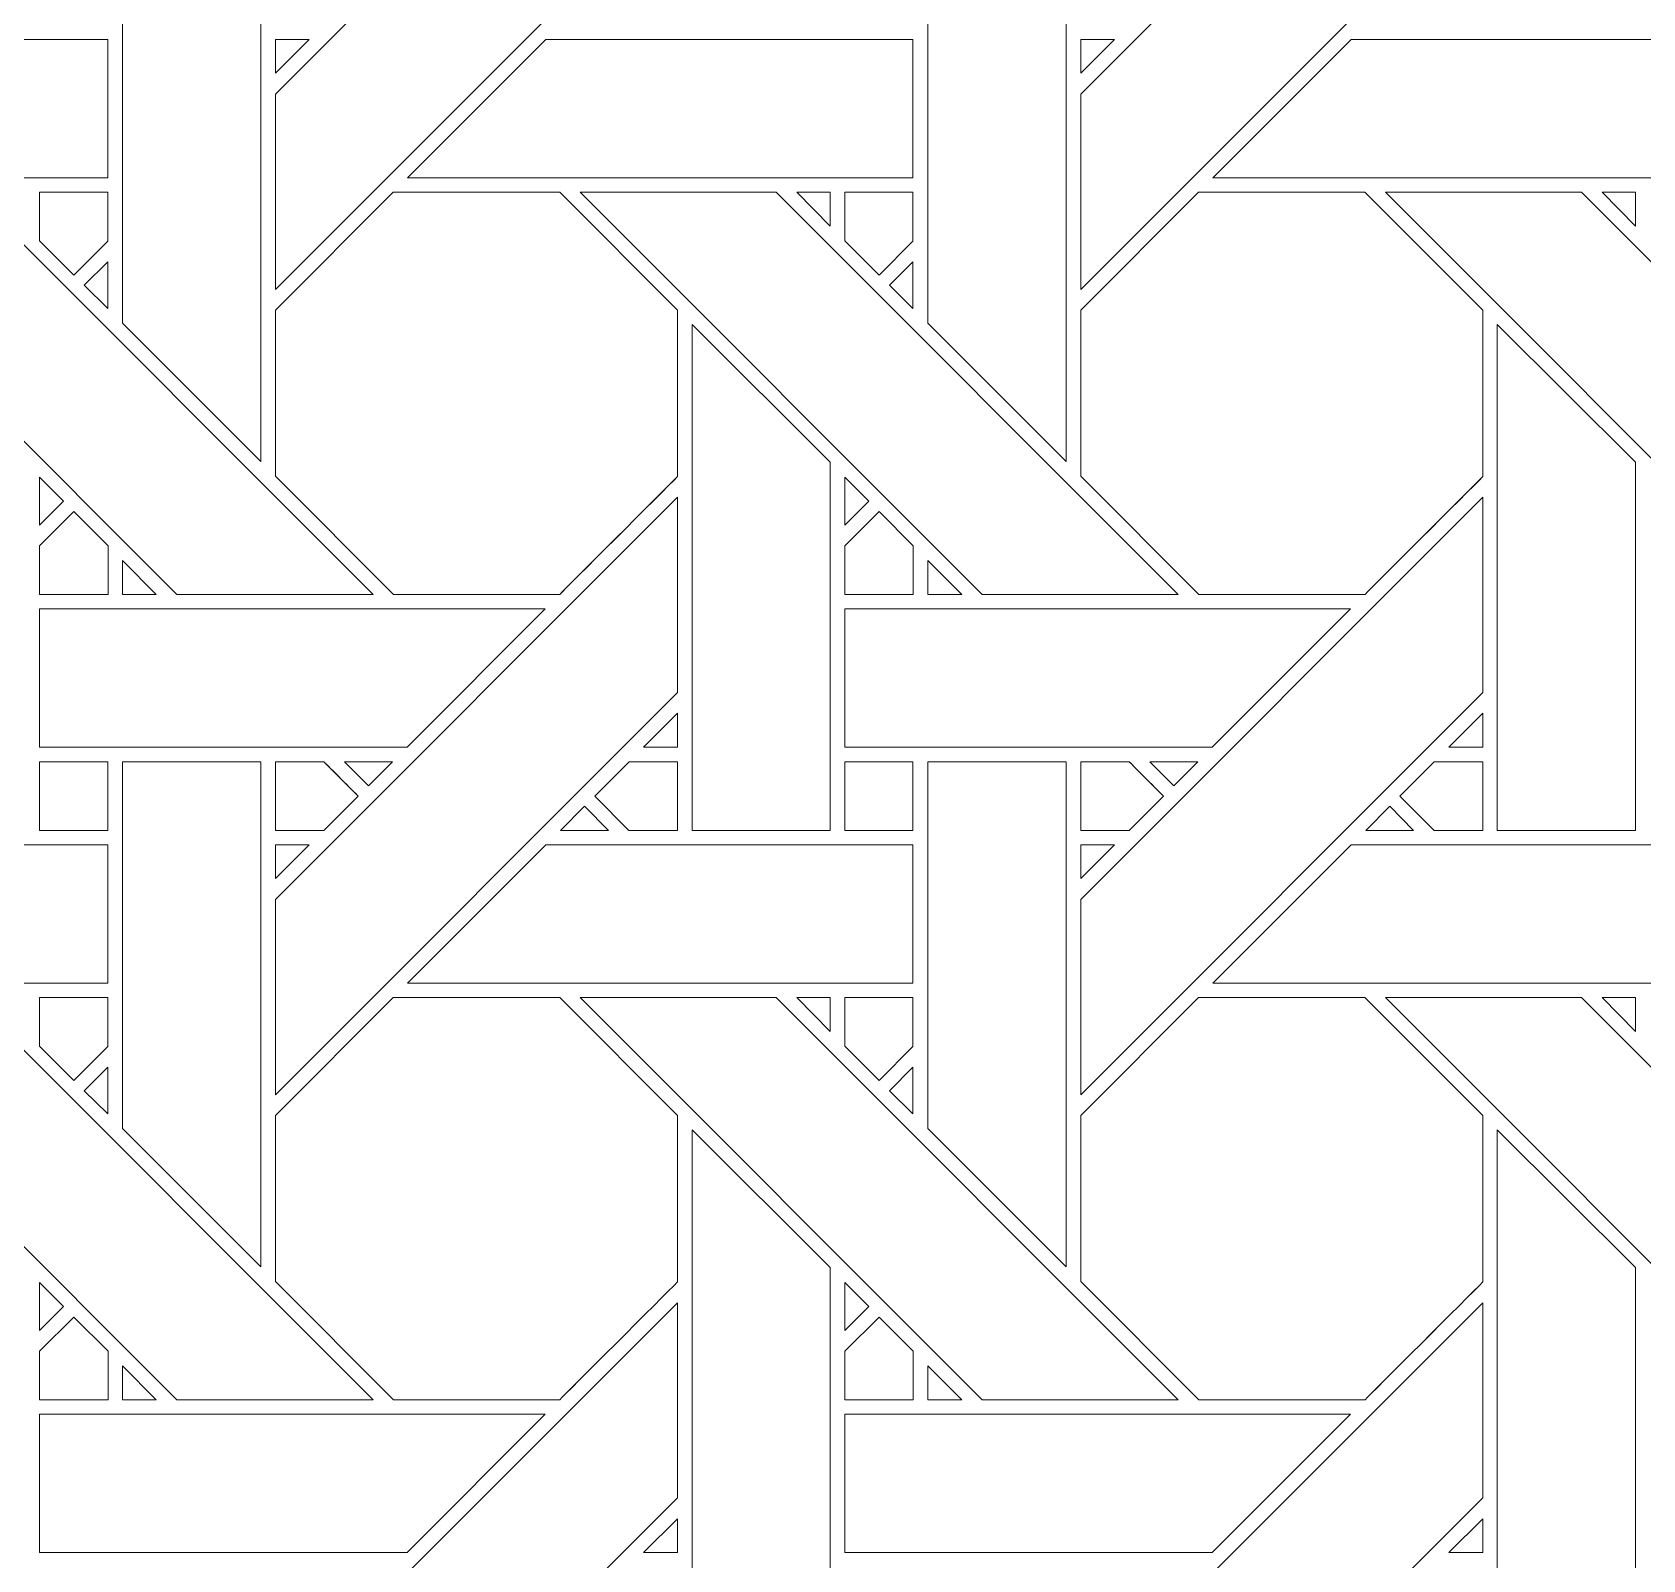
# Model space of a CAD drawing. Header units: inches. Extents: x 4.9 to 19.9, y 1.6 to 16.6.
# Drawn here: x 14.231 to 16.129, y 5.349 to 7.148 of the extents above; entities that cross this region are included whole.
import ezdxf

# ---------------------------------------------------------------- set-up
doc = ezdxf.new("R2010")
doc.units = ezdxf.units.IN
doc.header["$MEASUREMENT"] = 0
doc.layers.add('Design', color=7, linetype='Continuous', lineweight=0)

msp = doc.modelspace()

# ---------------------------------------------------------------- linework, layer by layer
at = {"layer": 'Design'}
for points, knots in [([(4.8829, 16.5948), (4.8829, 16.5948), (4.8829, 1.5948), (4.8829, 1.5948), (4.8829, 1.5948), (19.8829, 1.5948), (19.8829, 1.5948), (19.8829, 1.5948), (19.8829, 16.5948), (19.8829, 16.5948), (19.8829, 16.5948), (4.8829, 16.5948), (4.8829, 16.5948)], [0, 0, 0, 0, 1, 1, 1, 2, 2, 2, 3, 3, 3, 4, 4, 4, 4]), ([(5.684, 15.7937), (5.684, 15.7937), (5.684, 2.3959), (5.684, 2.3959), (5.684, 2.3959), (19.0818, 2.3959), (19.0818, 2.3959), (19.0818, 2.3959), (19.0818, 15.7937), (19.0818, 15.7937), (19.0818, 15.7937), (5.684, 15.7937), (5.684, 15.7937)], [0, 0, 0, 0, 1, 1, 1, 2, 2, 2, 3, 3, 3, 4, 4, 4, 4]), ([(14.9915, 7.3192), (14.9915, 7.3192), (14.5179, 6.8455), (14.5179, 6.8455), (14.5179, 6.8455), (14.5179, 7.0756), (14.5179, 7.0756), (14.5179, 7.0756), (14.9915, 7.5492), (14.9915, 7.5492), (14.9915, 7.5492), (14.9915, 7.3192), (14.9915, 7.3192)], [0, 0, 0, 0, 1, 1, 1, 2, 2, 2, 3, 3, 3, 4, 4, 4, 4]), ([(15.4666, 6.8455), (15.4666, 6.8455), (15.4666, 7.0756), (15.4666, 7.0756), (15.4666, 7.0756), (15.9403, 7.5492), (15.9403, 7.5492), (15.9403, 7.5492), (15.9403, 7.3192), (15.9403, 7.3192), (15.9403, 7.3192), (15.4666, 6.8455), (15.4666, 6.8455)], [0, 0, 0, 0, 1, 1, 1, 2, 2, 2, 3, 3, 3, 4, 4, 4, 4]), ([(14.5007, 7.2377), (14.5007, 7.2377), (14.5007, 6.6426), (14.5007, 6.6426), (14.5007, 6.6426), (14.3378, 6.8055), (14.3378, 6.8055), (14.3378, 6.8055), (14.3378, 7.2377), (14.3378, 7.2377), (14.3378, 7.2377), (14.5007, 7.2377), (14.5007, 7.2377)], [0, 0, 0, 0, 1, 1, 1, 2, 2, 2, 3, 3, 3, 4, 4, 4, 4]), ([(15.2865, 6.8055), (15.2865, 6.8055), (15.2865, 7.2377), (15.2865, 7.2377), (15.2865, 7.2377), (15.4494, 7.2377), (15.4494, 7.2377), (15.4494, 7.2377), (15.4494, 6.6426), (15.4494, 6.6426), (15.4494, 6.6426), (15.2865, 6.8055), (15.2865, 6.8055)], [0, 0, 0, 0, 1, 1, 1, 2, 2, 2, 3, 3, 3, 4, 4, 4, 4]), ([(13.725, 6.977), (13.725, 6.977), (13.8878, 7.1398), (13.8878, 7.1398), (13.8878, 7.1398), (14.3203, 7.1398), (14.3203, 7.1398), (14.3203, 7.1398), (14.3203, 6.977), (14.3203, 6.977), (14.3203, 6.977), (13.725, 6.977), (13.725, 6.977)], [0, 0, 0, 0, 1, 1, 1, 2, 2, 2, 3, 3, 3, 4, 4, 4, 4]), ([(14.5577, 7.1398), (14.5577, 7.1398), (14.5179, 7.1), (14.5179, 7.1), (14.5179, 7.1), (14.5179, 7.1398), (14.5179, 7.1398), (14.5179, 7.1398), (14.5577, 7.1398), (14.5577, 7.1398)], [0, 0, 0, 0, 1, 1, 1, 2, 2, 2, 3, 3, 3, 3]), ([(15.269, 7.1398), (15.269, 7.1398), (15.269, 6.977), (15.269, 6.977), (15.269, 6.977), (14.6737, 6.977), (14.6737, 6.977), (14.6737, 6.977), (14.8365, 7.1398), (14.8365, 7.1398), (14.8365, 7.1398), (15.269, 7.1398), (15.269, 7.1398)], [0, 0, 0, 0, 1, 1, 1, 2, 2, 2, 3, 3, 3, 4, 4, 4, 4]), ([(15.5064, 7.1398), (15.5064, 7.1398), (15.4666, 7.1), (15.4666, 7.1), (15.4666, 7.1), (15.4666, 7.1398), (15.4666, 7.1398), (15.4666, 7.1398), (15.5064, 7.1398), (15.5064, 7.1398)], [0, 0, 0, 0, 1, 1, 1, 2, 2, 2, 3, 3, 3, 3]), ([(16.2177, 7.1398), (16.2177, 7.1398), (16.2177, 6.977), (16.2177, 6.977), (16.2177, 6.977), (15.6224, 6.977), (15.6224, 6.977), (15.6224, 6.977), (15.7853, 7.1398), (15.7853, 7.1398), (15.7853, 7.1398), (16.2177, 7.1398), (16.2177, 7.1398)], [0, 0, 0, 0, 1, 1, 1, 2, 2, 2, 3, 3, 3, 4, 4, 4, 4]), ([(13.9283, 6.9599), (13.9283, 6.9599), (14.1592, 6.9599), (14.1592, 6.9599), (14.1592, 6.9599), (14.6329, 6.4862), (14.6329, 6.4862), (14.6329, 6.4862), (14.4018, 6.4862), (14.4018, 6.4862), (14.4018, 6.4862), (13.9283, 6.9599), (13.9283, 6.9599)], [0, 0, 0, 0, 1, 1, 1, 2, 2, 2, 3, 3, 3, 4, 4, 4, 4]), ([(14.3203, 6.9599), (14.3203, 6.9599), (14.3203, 6.9023), (14.3203, 6.9023), (14.3203, 6.9023), (14.2803, 6.8623), (14.2803, 6.8623), (14.2803, 6.8623), (14.24, 6.9027), (14.24, 6.9027), (14.24, 6.9027), (14.24, 6.9599), (14.24, 6.9599), (14.24, 6.9599), (14.3203, 6.9599), (14.3203, 6.9599)], [0, 0, 0, 0, 1, 1, 1, 2, 2, 2, 3, 3, 3, 4, 4, 4, 5, 5, 5, 5]), ([(14.2803, 6.8623), (14.2803, 6.8623), (14.24, 6.9027), (14.24, 6.9027), (14.24, 6.9027), (14.24, 6.9599), (14.24, 6.9599), (14.24, 6.9599), (14.3203, 6.9599), (14.3203, 6.9599), (14.3203, 6.9599), (14.3203, 6.9023), (14.3203, 6.9023), (14.3203, 6.9023), (14.2803, 6.8623), (14.2803, 6.8623)], [0, 0, 0, 0, 1, 1, 1, 2, 2, 2, 3, 3, 3, 4, 4, 4, 5, 5, 5, 5]), ([(14.6566, 6.9598), (14.6566, 6.9598), (14.8528, 6.9598), (14.8528, 6.9598), (14.8528, 6.9598), (14.9915, 6.8211), (14.9915, 6.8211), (14.9915, 6.8211), (14.9915, 6.6249), (14.9915, 6.6249), (14.9737, 6.607), (14.8618, 6.4952), (14.8528, 6.4862), (14.8528, 6.4862), (14.6571, 6.4862), (14.6571, 6.4862), (14.6571, 6.4862), (14.5179, 6.6255), (14.5179, 6.6255), (14.5179, 6.6255), (14.5179, 6.8211), (14.5179, 6.8211), (14.5179, 6.8211), (14.6566, 6.9598), (14.6566, 6.9598)], [0, 0, 0, 0, 1, 1, 1, 2, 2, 2, 3, 3, 3, 4, 4, 4, 5, 5, 5, 6, 6, 6, 7, 7, 7, 8, 8, 8, 8]), ([(14.5179, 6.6255), (14.5179, 6.6255), (14.5179, 6.8211), (14.5179, 6.8211), (14.5179, 6.8211), (14.6566, 6.9598), (14.6566, 6.9598), (14.6566, 6.9598), (14.8528, 6.9598), (14.8528, 6.9598), (14.8528, 6.9598), (14.9915, 6.8211), (14.9915, 6.8211), (14.9915, 6.8211), (14.9915, 6.6249), (14.9915, 6.6249), (14.9731, 6.6063), (14.8613, 6.4947), (14.8528, 6.4862), (14.8528, 6.4862), (14.6571, 6.4862), (14.6571, 6.4862), (14.6571, 6.4862), (14.5179, 6.6255), (14.5179, 6.6255)], [0, 0, 0, 0, 1, 1, 1, 2, 2, 2, 3, 3, 3, 4, 4, 4, 5, 5, 5, 6, 6, 6, 7, 7, 7, 8, 8, 8, 8]), ([(14.877, 6.9599), (14.877, 6.9599), (15.1079, 6.9599), (15.1079, 6.9599), (15.1079, 6.9599), (15.5816, 6.4862), (15.5816, 6.4862), (15.5816, 6.4862), (15.3506, 6.4862), (15.3506, 6.4862), (15.3506, 6.4862), (14.877, 6.9599), (14.877, 6.9599)], [0, 0, 0, 0, 1, 1, 1, 2, 2, 2, 3, 3, 3, 4, 4, 4, 4]), ([(15.1715, 6.9599), (15.1715, 6.9599), (15.1715, 6.92), (15.1715, 6.92), (15.1715, 6.92), (15.1321, 6.9599), (15.1321, 6.9599), (15.1321, 6.9599), (15.1715, 6.9599), (15.1715, 6.9599)], [0, 0, 0, 0, 1, 1, 1, 2, 2, 2, 3, 3, 3, 3]), ([(15.269, 6.9599), (15.269, 6.9599), (15.269, 6.9023), (15.269, 6.9023), (15.269, 6.9023), (15.2291, 6.8623), (15.2291, 6.8623), (15.2291, 6.8623), (15.1887, 6.9027), (15.1887, 6.9027), (15.1887, 6.9027), (15.1887, 6.9599), (15.1887, 6.9599), (15.1887, 6.9599), (15.269, 6.9599), (15.269, 6.9599)], [0, 0, 0, 0, 1, 1, 1, 2, 2, 2, 3, 3, 3, 4, 4, 4, 5, 5, 5, 5]), ([(15.2291, 6.8623), (15.2291, 6.8623), (15.1887, 6.9027), (15.1887, 6.9027), (15.1887, 6.9027), (15.1887, 6.9599), (15.1887, 6.9599), (15.1887, 6.9599), (15.269, 6.9599), (15.269, 6.9599), (15.269, 6.9599), (15.269, 6.9023), (15.269, 6.9023), (15.269, 6.9023), (15.2291, 6.8623), (15.2291, 6.8623)], [0, 0, 0, 0, 1, 1, 1, 2, 2, 2, 3, 3, 3, 4, 4, 4, 5, 5, 5, 5]), ([(15.6053, 6.9598), (15.6053, 6.9598), (15.8015, 6.9598), (15.8015, 6.9598), (15.8015, 6.9598), (15.9403, 6.8211), (15.9403, 6.8211), (15.9403, 6.8211), (15.9403, 6.6249), (15.9403, 6.6249), (15.9225, 6.607), (15.8105, 6.4952), (15.8016, 6.4862), (15.8016, 6.4862), (15.6058, 6.4862), (15.6058, 6.4862), (15.6058, 6.4862), (15.4666, 6.6255), (15.4666, 6.6255), (15.4666, 6.6255), (15.4666, 6.8211), (15.4666, 6.8211), (15.4666, 6.8211), (15.6053, 6.9598), (15.6053, 6.9598)], [0, 0, 0, 0, 1, 1, 1, 2, 2, 2, 3, 3, 3, 4, 4, 4, 5, 5, 5, 6, 6, 6, 7, 7, 7, 8, 8, 8, 8]), ([(15.9403, 6.6249), (15.9223, 6.6069), (15.8105, 6.4951), (15.8016, 6.4862), (15.8016, 6.4862), (15.6058, 6.4862), (15.6058, 6.4862), (15.6058, 6.4862), (15.4666, 6.6255), (15.4666, 6.6255), (15.4666, 6.6255), (15.4666, 6.8211), (15.4666, 6.8211), (15.4666, 6.8211), (15.6053, 6.9598), (15.6053, 6.9598), (15.6053, 6.9598), (15.8015, 6.9598), (15.8015, 6.9598), (15.8015, 6.9598), (15.9403, 6.8211), (15.9403, 6.8211), (15.9403, 6.8211), (15.9403, 6.6249), (15.9403, 6.6249)], [0, 0, 0, 0, 1, 1, 1, 2, 2, 2, 3, 3, 3, 4, 4, 4, 5, 5, 5, 6, 6, 6, 7, 7, 7, 8, 8, 8, 8]), ([(16.2993, 6.4862), (16.2993, 6.4862), (15.8257, 6.9599), (15.8257, 6.9599), (15.8257, 6.9599), (16.0567, 6.9599), (16.0567, 6.9599), (16.0567, 6.9599), (16.5303, 6.4862), (16.5303, 6.4862), (16.5303, 6.4862), (16.2993, 6.4862), (16.2993, 6.4862)], [0, 0, 0, 0, 1, 1, 1, 2, 2, 2, 3, 3, 3, 4, 4, 4, 4]), ([(16.1202, 6.9599), (16.1202, 6.9599), (16.1202, 6.9201), (16.1202, 6.9201), (16.1202, 6.9201), (16.0808, 6.9599), (16.0808, 6.9599), (16.0808, 6.9599), (16.1202, 6.9599), (16.1202, 6.9599)], [0, 0, 0, 0, 1, 1, 1, 2, 2, 2, 3, 3, 3, 3]), ([(14.3203, 6.878), (14.3203, 6.878), (14.3203, 6.8229), (14.3203, 6.8229), (14.3203, 6.8229), (14.2925, 6.8503), (14.2925, 6.8503), (14.2925, 6.8503), (14.3203, 6.878), (14.3203, 6.878)], [0, 0, 0, 0, 1, 1, 1, 2, 2, 2, 3, 3, 3, 3]), ([(15.269, 6.878), (15.269, 6.878), (15.269, 6.8229), (15.269, 6.8229), (15.269, 6.8229), (15.2412, 6.8503), (15.2412, 6.8503), (15.2412, 6.8503), (15.269, 6.878), (15.269, 6.878)], [0, 0, 0, 0, 1, 1, 1, 2, 2, 2, 3, 3, 3, 3]), ([(15.1714, 6.6419), (15.1714, 6.6419), (15.1714, 6.2082), (15.1714, 6.2082), (15.1714, 6.2082), (15.0087, 6.2082), (15.0087, 6.2082), (15.0087, 6.2082), (15.0087, 6.8041), (15.0087, 6.8041), (15.0087, 6.8041), (15.1714, 6.6419), (15.1714, 6.6419)], [0, 0, 0, 0, 1, 1, 1, 2, 2, 2, 3, 3, 3, 4, 4, 4, 4]), ([(15.9574, 6.2082), (15.9574, 6.2082), (15.9574, 6.8041), (15.9574, 6.8041), (15.9574, 6.8041), (16.1201, 6.6419), (16.1201, 6.6419), (16.1201, 6.6419), (16.1201, 6.2082), (16.1201, 6.2082), (16.1201, 6.2082), (15.9574, 6.2082), (15.9574, 6.2082)], [0, 0, 0, 0, 1, 1, 1, 2, 2, 2, 3, 3, 3, 4, 4, 4, 4]), ([(14.24, 6.5677), (14.24, 6.5677), (14.24, 6.6244), (14.24, 6.6244), (14.24, 6.6244), (14.2682, 6.5958), (14.2682, 6.5958), (14.2682, 6.5958), (14.24, 6.5677), (14.24, 6.5677)], [0, 0, 0, 0, 1, 1, 1, 2, 2, 2, 3, 3, 3, 3]), ([(15.1887, 6.5677), (15.1887, 6.5677), (15.1887, 6.6244), (15.1887, 6.6244), (15.1887, 6.6244), (15.2169, 6.5958), (15.2169, 6.5958), (15.2169, 6.5958), (15.1887, 6.5677), (15.1887, 6.5677)], [0, 0, 0, 0, 1, 1, 1, 2, 2, 2, 3, 3, 3, 3]), ([(14.5179, 6.1269), (14.5179, 6.1269), (14.9915, 6.6005), (14.9915, 6.6005), (14.9915, 6.6005), (14.9915, 6.3705), (14.9915, 6.3705), (14.9915, 6.3705), (14.5179, 5.8968), (14.5179, 5.8968), (14.5179, 5.8968), (14.5179, 6.1269), (14.5179, 6.1269)], [0, 0, 0, 0, 1, 1, 1, 2, 2, 2, 3, 3, 3, 4, 4, 4, 4]), ([(15.4666, 6.1269), (15.4666, 6.1269), (15.9403, 6.6005), (15.9403, 6.6005), (15.9403, 6.6005), (15.9403, 6.3705), (15.9403, 6.3705), (15.9403, 6.3705), (15.4666, 5.8968), (15.4666, 5.8968), (15.4666, 5.8968), (15.4666, 6.1269), (15.4666, 6.1269)], [0, 0, 0, 0, 1, 1, 1, 2, 2, 2, 3, 3, 3, 4, 4, 4, 4]), ([(14.24, 6.486), (14.24, 6.486), (14.24, 6.5433), (14.24, 6.5433), (14.24, 6.5433), (14.2803, 6.5836), (14.2803, 6.5836), (14.2803, 6.5836), (14.3207, 6.5433), (14.3207, 6.5433), (14.3207, 6.5433), (14.3207, 6.486), (14.3207, 6.486), (14.3207, 6.486), (14.24, 6.486), (14.24, 6.486)], [0, 0, 0, 0, 1, 1, 1, 2, 2, 2, 3, 3, 3, 4, 4, 4, 5, 5, 5, 5]), ([(14.24, 6.5433), (14.24, 6.5433), (14.2803, 6.5836), (14.2803, 6.5836), (14.2803, 6.5836), (14.3207, 6.5433), (14.3207, 6.5433), (14.3207, 6.5433), (14.3207, 6.486), (14.3207, 6.486), (14.3207, 6.486), (14.24, 6.486), (14.24, 6.486), (14.24, 6.486), (14.24, 6.5433), (14.24, 6.5433)], [0, 0, 0, 0, 1, 1, 1, 2, 2, 2, 3, 3, 3, 4, 4, 4, 5, 5, 5, 5]), ([(15.1887, 6.486), (15.1887, 6.486), (15.1887, 6.5433), (15.1887, 6.5433), (15.1887, 6.5433), (15.2291, 6.5836), (15.2291, 6.5836), (15.2291, 6.5836), (15.2694, 6.5433), (15.2694, 6.5433), (15.2694, 6.5433), (15.2694, 6.486), (15.2694, 6.486), (15.2694, 6.486), (15.1887, 6.486), (15.1887, 6.486)], [0, 0, 0, 0, 1, 1, 1, 2, 2, 2, 3, 3, 3, 4, 4, 4, 5, 5, 5, 5]), ([(15.1887, 6.5433), (15.1887, 6.5433), (15.2291, 6.5836), (15.2291, 6.5836), (15.2291, 6.5836), (15.2694, 6.5433), (15.2694, 6.5433), (15.2694, 6.5433), (15.2694, 6.486), (15.2694, 6.486), (15.2694, 6.486), (15.1887, 6.486), (15.1887, 6.486), (15.1887, 6.486), (15.1887, 6.5433), (15.1887, 6.5433)], [0, 0, 0, 0, 1, 1, 1, 2, 2, 2, 3, 3, 3, 4, 4, 4, 5, 5, 5, 5]), ([(14.3776, 6.4862), (14.3776, 6.4862), (14.3379, 6.4862), (14.3379, 6.4862), (14.3379, 6.4862), (14.3379, 6.526), (14.3379, 6.526), (14.3379, 6.526), (14.3776, 6.4862), (14.3776, 6.4862)], [0, 0, 0, 0, 1, 1, 1, 2, 2, 2, 3, 3, 3, 3]), ([(15.3264, 6.4862), (15.3264, 6.4862), (15.2866, 6.4862), (15.2866, 6.4862), (15.2866, 6.4862), (15.2866, 6.526), (15.2866, 6.526), (15.2866, 6.526), (15.3264, 6.4862), (15.3264, 6.4862)], [0, 0, 0, 0, 1, 1, 1, 2, 2, 2, 3, 3, 3, 3]), ([(14.24, 6.3063), (14.24, 6.3063), (14.24, 6.469), (14.24, 6.469), (14.24, 6.469), (14.8357, 6.469), (14.8357, 6.469), (14.8357, 6.469), (14.673, 6.3063), (14.673, 6.3063), (14.673, 6.3063), (14.24, 6.3063), (14.24, 6.3063)], [0, 0, 0, 0, 1, 1, 1, 2, 2, 2, 3, 3, 3, 4, 4, 4, 4]), ([(15.1887, 6.3063), (15.1887, 6.3063), (15.1887, 6.469), (15.1887, 6.469), (15.1887, 6.469), (15.7844, 6.469), (15.7844, 6.469), (15.7844, 6.469), (15.6217, 6.3063), (15.6217, 6.3063), (15.6217, 6.3063), (15.1887, 6.3063), (15.1887, 6.3063)], [0, 0, 0, 0, 1, 1, 1, 2, 2, 2, 3, 3, 3, 4, 4, 4, 4]), ([(14.9517, 6.3063), (14.9517, 6.3063), (14.9915, 6.3461), (14.9915, 6.3461), (14.9915, 6.3461), (14.9915, 6.3063), (14.9915, 6.3063), (14.9915, 6.3063), (14.9517, 6.3063), (14.9517, 6.3063)], [0, 0, 0, 0, 1, 1, 1, 2, 2, 2, 3, 3, 3, 3]), ([(15.9403, 6.3461), (15.9403, 6.3461), (15.9403, 6.3063), (15.9403, 6.3063), (15.9403, 6.3063), (15.9005, 6.3063), (15.9005, 6.3063), (15.9005, 6.3063), (15.9403, 6.3461), (15.9403, 6.3461)], [0, 0, 0, 0, 1, 1, 1, 2, 2, 2, 3, 3, 3, 3]), ([(14.24, 6.289), (14.24, 6.289), (14.3203, 6.289), (14.3203, 6.289), (14.3203, 6.289), (14.3203, 6.2082), (14.3203, 6.2082), (14.3203, 6.2082), (14.24, 6.2082), (14.24, 6.2082), (14.24, 6.2082), (14.24, 6.289), (14.24, 6.289)], [0, 0, 0, 0, 1, 1, 1, 2, 2, 2, 3, 3, 3, 4, 4, 4, 4]), ([(14.24, 6.2082), (14.24, 6.2082), (14.24, 6.289), (14.24, 6.289), (14.24, 6.289), (14.3203, 6.289), (14.3203, 6.289), (14.3203, 6.289), (14.3203, 6.2082), (14.3203, 6.2082), (14.3203, 6.2082), (14.24, 6.2082), (14.24, 6.2082)], [0, 0, 0, 0, 1, 1, 1, 2, 2, 2, 3, 3, 3, 4, 4, 4, 4]), ([(14.5007, 6.289), (14.5007, 6.289), (14.5007, 5.6939), (14.5007, 5.6939), (14.5007, 5.6939), (14.3378, 5.8568), (14.3378, 5.8568), (14.3378, 5.8568), (14.3378, 6.289), (14.3378, 6.289), (14.3378, 6.289), (14.5007, 6.289), (14.5007, 6.289)], [0, 0, 0, 0, 1, 1, 1, 2, 2, 2, 3, 3, 3, 4, 4, 4, 4]), ([(14.5749, 6.289), (14.5801, 6.2839), (14.6108, 6.2531), (14.6153, 6.2486), (14.6153, 6.2486), (14.5748, 6.2082), (14.5748, 6.2082), (14.5748, 6.2082), (14.5179, 6.2082), (14.5179, 6.2082), (14.5179, 6.2082), (14.5179, 6.289), (14.5179, 6.289), (14.5179, 6.289), (14.5749, 6.289), (14.5749, 6.289)], [0, 0, 0, 0, 1, 1, 1, 2, 2, 2, 3, 3, 3, 4, 4, 4, 5, 5, 5, 5]), ([(14.5179, 6.2082), (14.5179, 6.2082), (14.5179, 6.289), (14.5179, 6.289), (14.5179, 6.289), (14.5749, 6.289), (14.5749, 6.289), (14.5803, 6.2837), (14.6111, 6.2528), (14.6153, 6.2486), (14.6153, 6.2486), (14.5748, 6.2082), (14.5748, 6.2082), (14.5748, 6.2082), (14.5179, 6.2082), (14.5179, 6.2082)], [0, 0, 0, 0, 1, 1, 1, 2, 2, 2, 3, 3, 3, 4, 4, 4, 5, 5, 5, 5]), ([(14.5993, 6.289), (14.5993, 6.289), (14.6557, 6.289), (14.6557, 6.289), (14.6557, 6.289), (14.6275, 6.2608), (14.6275, 6.2608), (14.6275, 6.2608), (14.5993, 6.289), (14.5993, 6.289)], [0, 0, 0, 0, 1, 1, 1, 2, 2, 2, 3, 3, 3, 3]), ([(14.9344, 6.2082), (14.9344, 6.2082), (14.8941, 6.2486), (14.8941, 6.2486), (14.8941, 6.2486), (14.9345, 6.289), (14.9345, 6.289), (14.9345, 6.289), (14.9915, 6.289), (14.9915, 6.289), (14.9915, 6.289), (14.9915, 6.2082), (14.9915, 6.2082), (14.9915, 6.2082), (14.9344, 6.2082), (14.9344, 6.2082)], [0, 0, 0, 0, 1, 1, 1, 2, 2, 2, 3, 3, 3, 4, 4, 4, 5, 5, 5, 5]), ([(14.8941, 6.2486), (14.8941, 6.2486), (14.9345, 6.289), (14.9345, 6.289), (14.9345, 6.289), (14.9915, 6.289), (14.9915, 6.289), (14.9915, 6.289), (14.9915, 6.2082), (14.9915, 6.2082), (14.9915, 6.2082), (14.9344, 6.2082), (14.9344, 6.2082), (14.9344, 6.2082), (14.8941, 6.2486), (14.8941, 6.2486)], [0, 0, 0, 0, 1, 1, 1, 2, 2, 2, 3, 3, 3, 4, 4, 4, 5, 5, 5, 5]), ([(15.1887, 6.289), (15.1887, 6.289), (15.269, 6.289), (15.269, 6.289), (15.269, 6.289), (15.269, 6.2082), (15.269, 6.2082), (15.269, 6.2082), (15.1887, 6.2082), (15.1887, 6.2082), (15.1887, 6.2082), (15.1887, 6.289), (15.1887, 6.289)], [0, 0, 0, 0, 1, 1, 1, 2, 2, 2, 3, 3, 3, 4, 4, 4, 4]), ([(15.1887, 6.2082), (15.1887, 6.2082), (15.1887, 6.289), (15.1887, 6.289), (15.1887, 6.289), (15.269, 6.289), (15.269, 6.289), (15.269, 6.289), (15.269, 6.2082), (15.269, 6.2082), (15.269, 6.2082), (15.1887, 6.2082), (15.1887, 6.2082)], [0, 0, 0, 0, 1, 1, 1, 2, 2, 2, 3, 3, 3, 4, 4, 4, 4]), ([(15.4494, 6.289), (15.4494, 6.289), (15.4494, 5.6939), (15.4494, 5.6939), (15.4494, 5.6939), (15.2865, 5.8568), (15.2865, 5.8568), (15.2865, 5.8568), (15.2865, 6.289), (15.2865, 6.289), (15.2865, 6.289), (15.4494, 6.289), (15.4494, 6.289)], [0, 0, 0, 0, 1, 1, 1, 2, 2, 2, 3, 3, 3, 4, 4, 4, 4]), ([(15.5237, 6.289), (15.5288, 6.2839), (15.5596, 6.2531), (15.564, 6.2486), (15.564, 6.2486), (15.5236, 6.2082), (15.5236, 6.2082), (15.5236, 6.2082), (15.4666, 6.2082), (15.4666, 6.2082), (15.4666, 6.2082), (15.4666, 6.289), (15.4666, 6.289), (15.4666, 6.289), (15.5237, 6.289), (15.5237, 6.289)], [0, 0, 0, 0, 1, 1, 1, 2, 2, 2, 3, 3, 3, 4, 4, 4, 5, 5, 5, 5]), ([(15.4666, 6.2082), (15.4666, 6.2082), (15.4666, 6.289), (15.4666, 6.289), (15.4666, 6.289), (15.5237, 6.289), (15.5237, 6.289), (15.5296, 6.2831), (15.564, 6.2486), (15.564, 6.2486), (15.564, 6.2486), (15.5236, 6.2082), (15.5236, 6.2082), (15.5236, 6.2082), (15.4666, 6.2082), (15.4666, 6.2082)], [0, 0, 0, 0, 1, 1, 1, 2, 2, 2, 3, 3, 3, 4, 4, 4, 5, 5, 5, 5]), ([(15.548, 6.289), (15.548, 6.289), (15.6045, 6.289), (15.6045, 6.289), (15.6045, 6.289), (15.5762, 6.2608), (15.5762, 6.2608), (15.5762, 6.2608), (15.548, 6.289), (15.548, 6.289)], [0, 0, 0, 0, 1, 1, 1, 2, 2, 2, 3, 3, 3, 3]), ([(15.8832, 6.2082), (15.8832, 6.2082), (15.8428, 6.2486), (15.8428, 6.2486), (15.8428, 6.2486), (15.8832, 6.289), (15.8832, 6.289), (15.8832, 6.289), (15.9403, 6.289), (15.9403, 6.289), (15.9403, 6.289), (15.9403, 6.2082), (15.9403, 6.2082), (15.9403, 6.2082), (15.8832, 6.2082), (15.8832, 6.2082)], [0, 0, 0, 0, 1, 1, 1, 2, 2, 2, 3, 3, 3, 4, 4, 4, 5, 5, 5, 5]), ([(15.9403, 6.2082), (15.9403, 6.2082), (15.8832, 6.2082), (15.8832, 6.2082), (15.8832, 6.2082), (15.8428, 6.2486), (15.8428, 6.2486), (15.8428, 6.2486), (15.8832, 6.289), (15.8832, 6.289), (15.8832, 6.289), (15.9403, 6.289), (15.9403, 6.289), (15.9403, 6.289), (15.9403, 6.2082), (15.9403, 6.2082)], [0, 0, 0, 0, 1, 1, 1, 2, 2, 2, 3, 3, 3, 4, 4, 4, 5, 5, 5, 5]), ([(14.9102, 6.2082), (14.9102, 6.2082), (14.8537, 6.2082), (14.8537, 6.2082), (14.8537, 6.2082), (14.8819, 6.2365), (14.8819, 6.2365), (14.8819, 6.2365), (14.9102, 6.2082), (14.9102, 6.2082)], [0, 0, 0, 0, 1, 1, 1, 2, 2, 2, 3, 3, 3, 3]), ([(15.8307, 6.2365), (15.8307, 6.2365), (15.8589, 6.2082), (15.8589, 6.2082), (15.8589, 6.2082), (15.8024, 6.2082), (15.8024, 6.2082), (15.8024, 6.2082), (15.8307, 6.2365), (15.8307, 6.2365)], [0, 0, 0, 0, 1, 1, 1, 2, 2, 2, 3, 3, 3, 3]), ([(13.725, 6.0283), (13.725, 6.0283), (13.8878, 6.1911), (13.8878, 6.1911), (13.8878, 6.1911), (14.3203, 6.1911), (14.3203, 6.1911), (14.3203, 6.1911), (14.3203, 6.0283), (14.3203, 6.0283), (14.3203, 6.0283), (13.725, 6.0283), (13.725, 6.0283)], [0, 0, 0, 0, 1, 1, 1, 2, 2, 2, 3, 3, 3, 4, 4, 4, 4]), ([(14.5577, 6.1911), (14.5577, 6.1911), (14.5179, 6.1513), (14.5179, 6.1513), (14.5179, 6.1513), (14.5179, 6.1911), (14.5179, 6.1911), (14.5179, 6.1911), (14.5577, 6.1911), (14.5577, 6.1911)], [0, 0, 0, 0, 1, 1, 1, 2, 2, 2, 3, 3, 3, 3]), ([(14.6737, 6.0283), (14.6737, 6.0283), (14.8365, 6.1911), (14.8365, 6.1911), (14.8365, 6.1911), (15.269, 6.1911), (15.269, 6.1911), (15.269, 6.1911), (15.269, 6.0283), (15.269, 6.0283), (15.269, 6.0283), (14.6737, 6.0283), (14.6737, 6.0283)], [0, 0, 0, 0, 1, 1, 1, 2, 2, 2, 3, 3, 3, 4, 4, 4, 4]), ([(15.5064, 6.1911), (15.5064, 6.1911), (15.4666, 6.1513), (15.4666, 6.1513), (15.4666, 6.1513), (15.4666, 6.1911), (15.4666, 6.1911), (15.4666, 6.1911), (15.5064, 6.1911), (15.5064, 6.1911)], [0, 0, 0, 0, 1, 1, 1, 2, 2, 2, 3, 3, 3, 3]), ([(16.2177, 6.1911), (16.2177, 6.1911), (16.2177, 6.0283), (16.2177, 6.0283), (16.2177, 6.0283), (15.6224, 6.0283), (15.6224, 6.0283), (15.6224, 6.0283), (15.7853, 6.1911), (15.7853, 6.1911), (15.7853, 6.1911), (16.2177, 6.1911), (16.2177, 6.1911)], [0, 0, 0, 0, 1, 1, 1, 2, 2, 2, 3, 3, 3, 4, 4, 4, 4]), ([(13.9283, 6.0112), (13.9283, 6.0112), (14.1592, 6.0112), (14.1592, 6.0112), (14.1592, 6.0112), (14.6329, 5.5375), (14.6329, 5.5375), (14.6329, 5.5375), (14.4018, 5.5375), (14.4018, 5.5375), (14.4018, 5.5375), (13.9283, 6.0112), (13.9283, 6.0112)], [0, 0, 0, 0, 1, 1, 1, 2, 2, 2, 3, 3, 3, 4, 4, 4, 4]), ([(14.3203, 6.0111), (14.3203, 6.0111), (14.3203, 5.9535), (14.3203, 5.9535), (14.3203, 5.9535), (14.2803, 5.9136), (14.2803, 5.9136), (14.2803, 5.9136), (14.24, 5.9539), (14.24, 5.9539), (14.24, 5.9539), (14.24, 6.0111), (14.24, 6.0111), (14.24, 6.0111), (14.3203, 6.0111), (14.3203, 6.0111)], [0, 0, 0, 0, 1, 1, 1, 2, 2, 2, 3, 3, 3, 4, 4, 4, 5, 5, 5, 5]), ([(14.2803, 5.9136), (14.2803, 5.9136), (14.24, 5.9539), (14.24, 5.9539), (14.24, 5.9539), (14.24, 6.0111), (14.24, 6.0111), (14.24, 6.0111), (14.3203, 6.0111), (14.3203, 6.0111), (14.3203, 6.0111), (14.3203, 5.9535), (14.3203, 5.9535), (14.3203, 5.9535), (14.2803, 5.9136), (14.2803, 5.9136)], [0, 0, 0, 0, 1, 1, 1, 2, 2, 2, 3, 3, 3, 4, 4, 4, 5, 5, 5, 5]), ([(14.6566, 6.0111), (14.6566, 6.0111), (14.8528, 6.0111), (14.8528, 6.0111), (14.8528, 6.0111), (14.9915, 5.8724), (14.9915, 5.8724), (14.9915, 5.8724), (14.9915, 5.6762), (14.9915, 5.6762), (14.9737, 5.6582), (14.8618, 5.5465), (14.8528, 5.5375), (14.8528, 5.5375), (14.6571, 5.5375), (14.6571, 5.5375), (14.6571, 5.5375), (14.5179, 5.6767), (14.5179, 5.6767), (14.5179, 5.6767), (14.5179, 5.8724), (14.5179, 5.8724), (14.5179, 5.8724), (14.6566, 6.0111), (14.6566, 6.0111)], [0, 0, 0, 0, 1, 1, 1, 2, 2, 2, 3, 3, 3, 4, 4, 4, 5, 5, 5, 6, 6, 6, 7, 7, 7, 8, 8, 8, 8]), ([(14.5179, 5.6767), (14.5179, 5.6767), (14.5179, 5.8724), (14.5179, 5.8724), (14.5179, 5.8724), (14.6566, 6.0111), (14.6566, 6.0111), (14.6566, 6.0111), (14.8528, 6.0111), (14.8528, 6.0111), (14.8528, 6.0111), (14.9915, 5.8724), (14.9915, 5.8724), (14.9915, 5.8724), (14.9915, 5.6762), (14.9915, 5.6762), (14.9737, 5.6582), (14.8617, 5.5464), (14.8528, 5.5375), (14.8528, 5.5375), (14.6571, 5.5375), (14.6571, 5.5375), (14.6571, 5.5375), (14.5179, 5.6767), (14.5179, 5.6767)], [0, 0, 0, 0, 1, 1, 1, 2, 2, 2, 3, 3, 3, 4, 4, 4, 5, 5, 5, 6, 6, 6, 7, 7, 7, 8, 8, 8, 8]), ([(14.877, 6.0112), (14.877, 6.0112), (15.1079, 6.0112), (15.1079, 6.0112), (15.1079, 6.0112), (15.5816, 5.5375), (15.5816, 5.5375), (15.5816, 5.5375), (15.3505, 5.5375), (15.3505, 5.5375), (15.3505, 5.5375), (14.877, 6.0112), (14.877, 6.0112)], [0, 0, 0, 0, 1, 1, 1, 2, 2, 2, 3, 3, 3, 4, 4, 4, 4]), ([(15.1715, 6.0111), (15.1715, 6.0111), (15.1715, 5.9713), (15.1715, 5.9713), (15.1715, 5.9713), (15.1321, 6.0111), (15.1321, 6.0111), (15.1321, 6.0111), (15.1715, 6.0111), (15.1715, 6.0111)], [0, 0, 0, 0, 1, 1, 1, 2, 2, 2, 3, 3, 3, 3]), ([(15.269, 6.0111), (15.269, 6.0111), (15.269, 5.9535), (15.269, 5.9535), (15.269, 5.9535), (15.2291, 5.9136), (15.2291, 5.9136), (15.2291, 5.9136), (15.1887, 5.9539), (15.1887, 5.9539), (15.1887, 5.9539), (15.1887, 6.0111), (15.1887, 6.0111), (15.1887, 6.0111), (15.269, 6.0111), (15.269, 6.0111)], [0, 0, 0, 0, 1, 1, 1, 2, 2, 2, 3, 3, 3, 4, 4, 4, 5, 5, 5, 5]), ([(15.2291, 5.9136), (15.2291, 5.9136), (15.1887, 5.9539), (15.1887, 5.9539), (15.1887, 5.9539), (15.1887, 6.0111), (15.1887, 6.0111), (15.1887, 6.0111), (15.269, 6.0111), (15.269, 6.0111), (15.269, 6.0111), (15.269, 5.9535), (15.269, 5.9535), (15.269, 5.9535), (15.2291, 5.9136), (15.2291, 5.9136)], [0, 0, 0, 0, 1, 1, 1, 2, 2, 2, 3, 3, 3, 4, 4, 4, 5, 5, 5, 5]), ([(15.6053, 6.0111), (15.6053, 6.0111), (15.8015, 6.0111), (15.8015, 6.0111), (15.8015, 6.0111), (15.9403, 5.8724), (15.9403, 5.8724), (15.9403, 5.8724), (15.9403, 5.6762), (15.9403, 5.6762), (15.9225, 5.6582), (15.8105, 5.5465), (15.8016, 5.5375), (15.8016, 5.5375), (15.6058, 5.5375), (15.6058, 5.5375), (15.6058, 5.5375), (15.4666, 5.6767), (15.4666, 5.6767), (15.4666, 5.6767), (15.4666, 5.8724), (15.4666, 5.8724), (15.4666, 5.8724), (15.6053, 6.0111), (15.6053, 6.0111)], [0, 0, 0, 0, 1, 1, 1, 2, 2, 2, 3, 3, 3, 4, 4, 4, 5, 5, 5, 6, 6, 6, 7, 7, 7, 8, 8, 8, 8]), ([(15.4666, 5.6767), (15.4666, 5.6767), (15.4666, 5.8724), (15.4666, 5.8724), (15.4666, 5.8724), (15.6053, 6.0111), (15.6053, 6.0111), (15.6053, 6.0111), (15.8015, 6.0111), (15.8015, 6.0111), (15.8015, 6.0111), (15.9403, 5.8724), (15.9403, 5.8724), (15.9403, 5.8724), (15.9403, 5.6762), (15.9403, 5.6762), (15.9224, 5.6581), (15.8105, 5.5464), (15.8016, 5.5375), (15.8016, 5.5375), (15.6058, 5.5375), (15.6058, 5.5375), (15.6058, 5.5375), (15.4666, 5.6767), (15.4666, 5.6767)], [0, 0, 0, 0, 1, 1, 1, 2, 2, 2, 3, 3, 3, 4, 4, 4, 5, 5, 5, 6, 6, 6, 7, 7, 7, 8, 8, 8, 8]), ([(15.8257, 6.0112), (15.8257, 6.0112), (16.0567, 6.0112), (16.0567, 6.0112), (16.0567, 6.0112), (16.5303, 5.5375), (16.5303, 5.5375), (16.5303, 5.5375), (16.2993, 5.5375), (16.2993, 5.5375), (16.2993, 5.5375), (15.8257, 6.0112), (15.8257, 6.0112)], [0, 0, 0, 0, 1, 1, 1, 2, 2, 2, 3, 3, 3, 4, 4, 4, 4]), ([(16.1202, 6.0111), (16.1202, 6.0111), (16.1202, 5.9713), (16.1202, 5.9713), (16.1202, 5.9713), (16.0808, 6.0111), (16.0808, 6.0111), (16.0808, 6.0111), (16.1202, 6.0111), (16.1202, 6.0111)], [0, 0, 0, 0, 1, 1, 1, 2, 2, 2, 3, 3, 3, 3]), ([(14.3203, 5.9293), (14.3203, 5.9293), (14.3203, 5.8741), (14.3203, 5.8741), (14.3203, 5.8741), (14.2925, 5.9015), (14.2925, 5.9015), (14.2925, 5.9015), (14.3203, 5.9293), (14.3203, 5.9293)], [0, 0, 0, 0, 1, 1, 1, 2, 2, 2, 3, 3, 3, 3]), ([(15.269, 5.9293), (15.269, 5.9293), (15.269, 5.8741), (15.269, 5.8741), (15.269, 5.8741), (15.2412, 5.9015), (15.2412, 5.9015), (15.2412, 5.9015), (15.269, 5.9293), (15.269, 5.9293)], [0, 0, 0, 0, 1, 1, 1, 2, 2, 2, 3, 3, 3, 3]), ([(15.1714, 5.6932), (15.1714, 5.6932), (15.1714, 5.2595), (15.1714, 5.2595), (15.1714, 5.2595), (15.0087, 5.2595), (15.0087, 5.2595), (15.0087, 5.2595), (15.0087, 5.8553), (15.0087, 5.8553), (15.0087, 5.8553), (15.1714, 5.6932), (15.1714, 5.6932)], [0, 0, 0, 0, 1, 1, 1, 2, 2, 2, 3, 3, 3, 4, 4, 4, 4]), ([(16.1201, 5.6932), (16.1201, 5.6932), (16.1201, 5.2595), (16.1201, 5.2595), (16.1201, 5.2595), (15.9574, 5.2595), (15.9574, 5.2595), (15.9574, 5.2595), (15.9574, 5.8553), (15.9574, 5.8553), (15.9574, 5.8553), (16.1201, 5.6932), (16.1201, 5.6932)], [0, 0, 0, 0, 1, 1, 1, 2, 2, 2, 3, 3, 3, 4, 4, 4, 4]), ([(14.24, 5.6189), (14.24, 5.6189), (14.24, 5.6757), (14.24, 5.6757), (14.24, 5.6757), (14.2682, 5.6471), (14.2682, 5.6471), (14.2682, 5.6471), (14.24, 5.6189), (14.24, 5.6189)], [0, 0, 0, 0, 1, 1, 1, 2, 2, 2, 3, 3, 3, 3]), ([(15.1887, 5.6189), (15.1887, 5.6189), (15.1887, 5.6757), (15.1887, 5.6757), (15.1887, 5.6757), (15.2169, 5.6471), (15.2169, 5.6471), (15.2169, 5.6471), (15.1887, 5.6189), (15.1887, 5.6189)], [0, 0, 0, 0, 1, 1, 1, 2, 2, 2, 3, 3, 3, 3]), ([(14.5179, 5.1782), (14.5179, 5.1782), (14.9915, 5.6518), (14.9915, 5.6518), (14.9915, 5.6518), (14.9915, 5.4217), (14.9915, 5.4217), (14.9915, 5.4217), (14.5179, 4.9481), (14.5179, 4.9481), (14.5179, 4.9481), (14.5179, 5.1782), (14.5179, 5.1782)], [0, 0, 0, 0, 1, 1, 1, 2, 2, 2, 3, 3, 3, 4, 4, 4, 4]), ([(15.4666, 5.1782), (15.4666, 5.1782), (15.9403, 5.6518), (15.9403, 5.6518), (15.9403, 5.6518), (15.9403, 5.4217), (15.9403, 5.4217), (15.9403, 5.4217), (15.4666, 4.9481), (15.4666, 4.9481), (15.4666, 4.9481), (15.4666, 5.1782), (15.4666, 5.1782)], [0, 0, 0, 0, 1, 1, 1, 2, 2, 2, 3, 3, 3, 4, 4, 4, 4]), ([(14.24, 5.5372), (14.24, 5.5372), (14.24, 5.5945), (14.24, 5.5945), (14.24, 5.5945), (14.2803, 5.6349), (14.2803, 5.6349), (14.2803, 5.6349), (14.3207, 5.5945), (14.3207, 5.5945), (14.3207, 5.5945), (14.3207, 5.5372), (14.3207, 5.5372), (14.3207, 5.5372), (14.24, 5.5372), (14.24, 5.5372)], [0, 0, 0, 0, 1, 1, 1, 2, 2, 2, 3, 3, 3, 4, 4, 4, 5, 5, 5, 5]), ([(14.24, 5.5945), (14.24, 5.5945), (14.2803, 5.6349), (14.2803, 5.6349), (14.2803, 5.6349), (14.3207, 5.5945), (14.3207, 5.5945), (14.3207, 5.5945), (14.3207, 5.5372), (14.3207, 5.5372), (14.3207, 5.5372), (14.24, 5.5372), (14.24, 5.5372), (14.24, 5.5372), (14.24, 5.5945), (14.24, 5.5945)], [0, 0, 0, 0, 1, 1, 1, 2, 2, 2, 3, 3, 3, 4, 4, 4, 5, 5, 5, 5]), ([(15.1887, 5.5372), (15.1887, 5.5372), (15.1887, 5.5945), (15.1887, 5.5945), (15.1887, 5.5945), (15.2291, 5.6349), (15.2291, 5.6349), (15.2291, 5.6349), (15.2694, 5.5945), (15.2694, 5.5945), (15.2694, 5.5945), (15.2694, 5.5372), (15.2694, 5.5372), (15.2694, 5.5372), (15.1887, 5.5372), (15.1887, 5.5372)], [0, 0, 0, 0, 1, 1, 1, 2, 2, 2, 3, 3, 3, 4, 4, 4, 5, 5, 5, 5]), ([(15.1887, 5.5945), (15.1887, 5.5945), (15.2291, 5.6349), (15.2291, 5.6349), (15.2291, 5.6349), (15.2694, 5.5945), (15.2694, 5.5945), (15.2694, 5.5945), (15.2694, 5.5372), (15.2694, 5.5372), (15.2694, 5.5372), (15.1887, 5.5372), (15.1887, 5.5372), (15.1887, 5.5372), (15.1887, 5.5945), (15.1887, 5.5945)], [0, 0, 0, 0, 1, 1, 1, 2, 2, 2, 3, 3, 3, 4, 4, 4, 5, 5, 5, 5]), ([(14.3776, 5.5375), (14.3776, 5.5375), (14.3379, 5.5375), (14.3379, 5.5375), (14.3379, 5.5375), (14.3379, 5.5773), (14.3379, 5.5773), (14.3379, 5.5773), (14.3776, 5.5375), (14.3776, 5.5375)], [0, 0, 0, 0, 1, 1, 1, 2, 2, 2, 3, 3, 3, 3]), ([(15.3264, 5.5375), (15.3264, 5.5375), (15.2866, 5.5375), (15.2866, 5.5375), (15.2866, 5.5375), (15.2866, 5.5773), (15.2866, 5.5773), (15.2866, 5.5773), (15.3264, 5.5375), (15.3264, 5.5375)], [0, 0, 0, 0, 1, 1, 1, 2, 2, 2, 3, 3, 3, 3]), ([(14.24, 5.3576), (14.24, 5.3576), (14.24, 5.5203), (14.24, 5.5203), (14.24, 5.5203), (14.8357, 5.5203), (14.8357, 5.5203), (14.8357, 5.5203), (14.673, 5.3576), (14.673, 5.3576), (14.673, 5.3576), (14.24, 5.3576), (14.24, 5.3576)], [0, 0, 0, 0, 1, 1, 1, 2, 2, 2, 3, 3, 3, 4, 4, 4, 4]), ([(15.1887, 5.3576), (15.1887, 5.3576), (15.1887, 5.5203), (15.1887, 5.5203), (15.1887, 5.5203), (15.7844, 5.5203), (15.7844, 5.5203), (15.7844, 5.5203), (15.6217, 5.3576), (15.6217, 5.3576), (15.6217, 5.3576), (15.1887, 5.3576), (15.1887, 5.3576)], [0, 0, 0, 0, 1, 1, 1, 2, 2, 2, 3, 3, 3, 4, 4, 4, 4]), ([(14.9517, 5.3576), (14.9517, 5.3576), (14.9915, 5.3973), (14.9915, 5.3973), (14.9915, 5.3973), (14.9915, 5.3576), (14.9915, 5.3576), (14.9915, 5.3576), (14.9517, 5.3576), (14.9517, 5.3576)], [0, 0, 0, 0, 1, 1, 1, 2, 2, 2, 3, 3, 3, 3]), ([(15.9005, 5.3576), (15.9005, 5.3576), (15.9403, 5.3973), (15.9403, 5.3973), (15.9403, 5.3973), (15.9403, 5.3576), (15.9403, 5.3576), (15.9403, 5.3576), (15.9005, 5.3576), (15.9005, 5.3576)], [0, 0, 0, 0, 1, 1, 1, 2, 2, 2, 3, 3, 3, 3])]:
    msp.add_open_spline(points, degree=3, knots=knots, dxfattribs=at)

doc.saveas('drawing.dxf')
